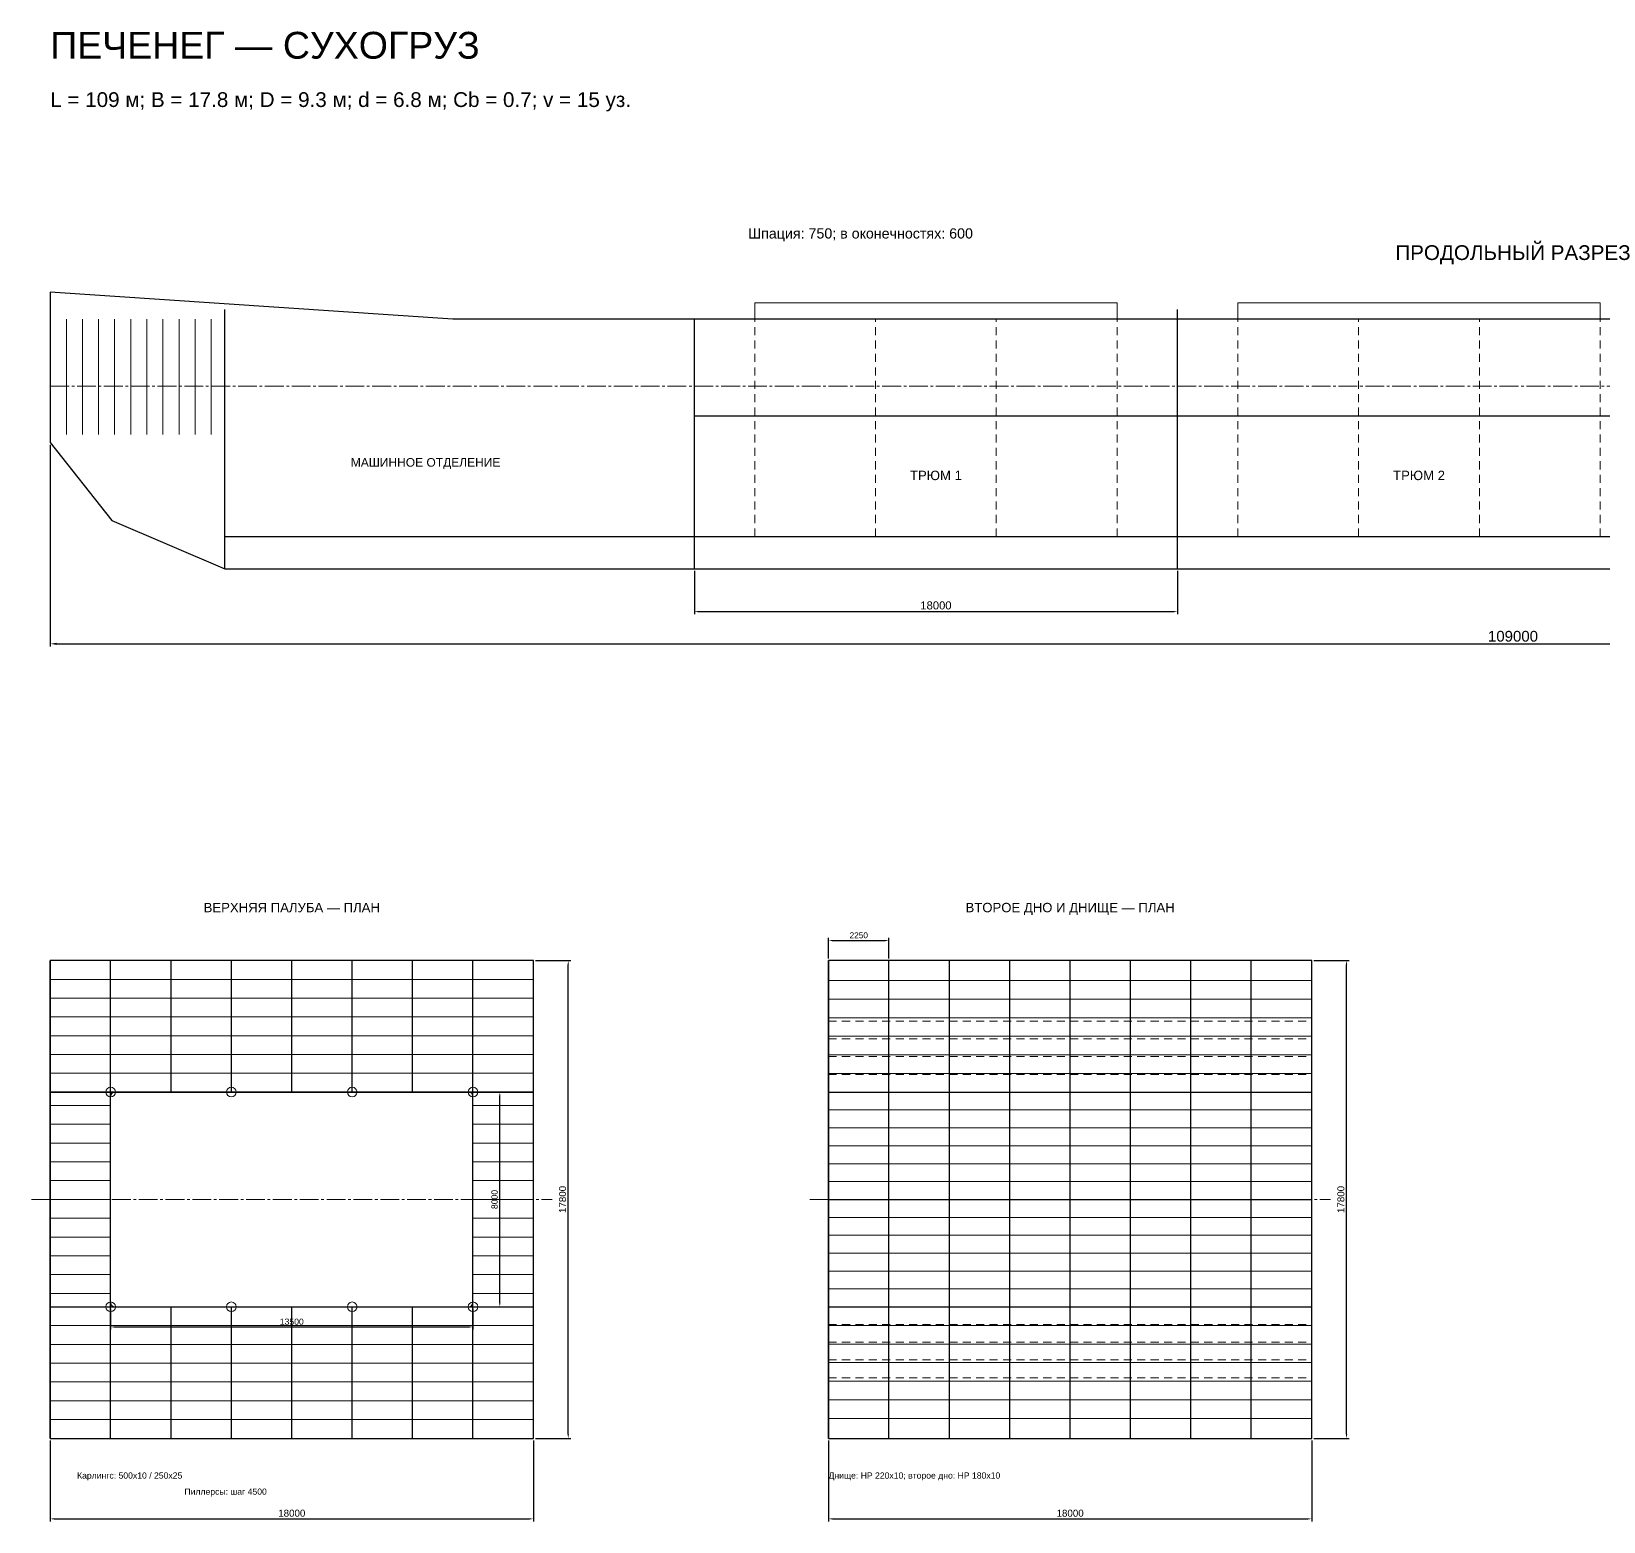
# Model space of a CAD drawing. Header units: millimetres. Extents: x -800 to 110364, y 12297 to 117015.
# Drawn here: x -700 to 57875, y 61500 to 117015 of the extents above; entities that cross this region are included whole.
import ezdxf
from ezdxf.enums import TextEntityAlignment as Align

# ---------------------------------------------------------------- set-up
doc = ezdxf.new("R2010")
doc.units = ezdxf.units.MM
doc.linetypes.add('AXIS', pattern=[1000, 700, -100, 100, -100])
doc.linetypes.add('HIDDEN_P', pattern=[500, 300, -200])
for name, color, linetype, lineweight in [('00_TITLE_TEXT', 7, 'Continuous', 13), ('01_PROFILE_AXIS', 30, 'AXIS', 13), ('01_PROFILE_DIM', 2, 'Continuous', 13), ('01_PROFILE_HIDDEN', 8, 'HIDDEN_P', 13), ('01_PROFILE_HULL', 4, 'Continuous', 30), ('01_PROFILE_STRONG', 5, 'Continuous', 30), ('01_PROFILE_STRUCT', 7, 'Continuous', 20), ('01_PROFILE_TEXT', 7, 'Continuous', 13), ('02_DECK_AXIS', 30, 'AXIS', 13), ('02_DECK_DIM', 2, 'Continuous', 13), ('02_DECK_HULL', 4, 'Continuous', 30), ('02_DECK_STRONG', 5, 'Continuous', 30), ('02_DECK_STRUCT', 7, 'Continuous', 20), ('02_DECK_TEXT', 7, 'Continuous', 13), ('03_BOTTOM_AXIS', 30, 'AXIS', 13), ('03_BOTTOM_DIM', 2, 'Continuous', 13), ('03_BOTTOM_HIDDEN', 8, 'HIDDEN_P', 13), ('03_BOTTOM_HULL', 4, 'Continuous', 30), ('03_BOTTOM_STRONG', 5, 'Continuous', 30), ('03_BOTTOM_STRUCT', 7, 'Continuous', 20), ('03_BOTTOM_TEXT', 7, 'Continuous', 13)]:
    doc.layers.add(name, color=color, linetype=linetype, lineweight=lineweight)
doc.styles.add('RU', font='arial.ttf')
doc.dimstyles.get("Standard").update_dxf_attribs({"dimtxt": 2.5, "dimasz": 2.5, "dimexe": 1.25, "dimexo": 0.625, "dimtad": 1, "dimtxsty": 'Standard', "dimcen": 2.5, "dimazin": 3, "dimtfac": 1, "dimtmove": 0, "dimatfit": 3, "dimarcsym": 0})

msp = doc.modelspace()

# ---------------------------------------------------------------- linework, layer by layer
at = {"layer": '01_PROFILE_AXIS'}
msp.add_line((0, 103800), (109000, 103800), dxfattribs=at)
at = {"layer": '01_PROFILE_HIDDEN'}
for p, q in [((26250, 98200), (26250, 106300)), ((30750, 98200), (30750, 106300)), ((35250, 98200), (35250, 106300)), ((39750, 98200), (39750, 106300)), ((44250, 98200), (44250, 106300)), ((48750, 98200), (48750, 106300)), ((53250, 98200), (53250, 106300)), ((57750, 98200), (57750, 106300)), ((26250, 102700), (39750, 102700)), ((44250, 102700), (57750, 102700))]:
    msp.add_line(p, q, dxfattribs=at)
at = {"layer": '01_PROFILE_HULL'}
for p, q in [((24000, 102700), (100000, 102700)), ((6500, 98200), (102000, 98200))]:
    msp.add_line(p, q, dxfattribs=at)
msp.add_lwpolyline([(0, 101700), (2300, 98800), (6500, 97000), (102000, 97000), (109000, 101800), (109000, 107500), (100000, 106300), (15000, 106300), (0, 107300)], close=True, dxfattribs=at)
at = {"layer": '01_PROFILE_STRONG'}
for p, q in [((6500, 97000), (6500, 106656)), ((42000, 97000), (42000, 106656)), ((24000, 97000), (24000, 106300))]:
    msp.add_line(p, q, dxfattribs=at)
at = {"layer": '01_PROFILE_STRUCT'}
for p, q in [((0, 102000), (0, 106300)), ((600, 102000), (600, 106300)), ((1200, 102000), (1200, 106300)), ((1800, 102000), (1800, 106300)), ((2400, 102000), (2400, 106300)), ((3000, 102000), (3000, 106300)), ((3600, 102000), (3600, 106300)), ((4200, 102000), (4200, 106300)), ((4800, 102000), (4800, 106300)), ((5400, 102000), (5400, 106300)), ((6000, 102000), (6000, 106300))]:
    msp.add_line(p, q, dxfattribs=at)
for points in [[(26250, 106300), (26250, 106900), (39750, 106900), (39750, 106300)], [(44250, 106300), (44250, 106900), (57750, 106900), (57750, 106300)]]:
    msp.add_lwpolyline(points, dxfattribs=at)
at = {"layer": '02_DECK_AXIS'}
for p, q in [((2000, 77500), (2500, 77500)), ((6500, 77500), (7000, 77500)), ((11000, 77500), (11500, 77500)), ((15500, 77500), (16000, 77500)), ((-700, 73500), (18700, 73500)), ((2000, 69500), (2500, 69500)), ((6500, 69500), (7000, 69500)), ((11000, 69500), (11500, 69500)), ((15500, 69500), (16000, 69500))]:
    msp.add_line(p, q, dxfattribs=at)
at = {"layer": '02_DECK_HULL'}
for p, q in [((2250, 69650), (2250, 77350)), ((2400, 77500), (15600, 77500)), ((15750, 69650), (15750, 77350)), ((2400, 69500), (15600, 69500))]:
    msp.add_line(p, q, dxfattribs=at)
msp.add_lwpolyline([(0, 64600), (18000, 64600), (18000, 82400), (0, 82400)], close=True, dxfattribs=at)
for centre, start, end in [((2400, 77350), 90, 180), ((15600, 77350), 0, 90), ((2400, 69650), 180, 270), ((15600, 69650), 270, 360)]:
    msp.add_arc(centre, 150, start, end, dxfattribs=at)
at = {"layer": '02_DECK_STRONG'}
for p, q in [((0, 64600), (0, 82400)), ((2250, 64600), (2250, 82400)), ((4500, 77500), (4500, 82400)), ((6750, 77500), (6750, 82400)), ((9000, 77500), (9000, 82400)), ((11250, 77500), (11250, 82400)), ((13500, 77500), (13500, 82400)), ((15750, 64600), (15750, 82400)), ((18000, 64600), (18000, 82400)), ((0, 77505), (18000, 77505)), ((0, 77500), (18000, 77500)), ((0, 77495), (18000, 77495)), ((0, 69505), (18000, 69505)), ((0, 69500), (18000, 69500)), ((0, 69495), (18000, 69495)), ((4500, 64600), (4500, 69500)), ((6750, 64600), (6750, 69500)), ((9000, 64600), (9000, 69500)), ((11250, 64600), (11250, 69500)), ((13500, 64600), (13500, 69500))]:
    msp.add_line(p, q, dxfattribs=at)
at = {"layer": '02_DECK_STRUCT'}
for p, q in [((0, 81700), (18000, 81700)), ((0, 81000), (18000, 81000)), ((0, 80300), (18000, 80300)), ((0, 79600), (18000, 79600)), ((0, 78900), (18000, 78900)), ((0, 78200), (18000, 78200)), ((0, 77000), (2250, 77000)), ((15750, 77000), (18000, 77000)), ((0, 76300), (2250, 76300)), ((15750, 76300), (18000, 76300)), ((0, 75600), (2250, 75600)), ((15750, 75600), (18000, 75600)), ((0, 74900), (2250, 74900)), ((15750, 74900), (18000, 74900)), ((0, 74200), (2250, 74200)), ((15750, 74200), (18000, 74200)), ((0, 73500), (2250, 73500)), ((15750, 73500), (18000, 73500)), ((0, 72800), (2250, 72800)), ((15750, 72800), (18000, 72800)), ((0, 72100), (2250, 72100)), ((15750, 72100), (18000, 72100)), ((0, 71400), (2250, 71400)), ((15750, 71400), (18000, 71400)), ((0, 70700), (2250, 70700)), ((15750, 70700), (18000, 70700)), ((0, 70000), (2250, 70000)), ((15750, 70000), (18000, 70000)), ((0, 68800), (18000, 68800)), ((0, 68100), (18000, 68100)), ((0, 67400), (18000, 67400)), ((0, 66700), (18000, 66700)), ((0, 66000), (18000, 66000)), ((0, 65300), (18000, 65300))]:
    msp.add_line(p, q, dxfattribs=at)
for centre in [(2250, 77500), (6750, 77500), (11250, 77500), (15750, 77500), (2250, 69500), (6750, 69500), (11250, 69500), (15750, 69500)]:
    msp.add_circle(centre, 180, dxfattribs=at)
at = {"layer": '03_BOTTOM_AXIS'}
msp.add_line((28300, 73500), (47700, 73500), dxfattribs=at)
at = {"layer": '03_BOTTOM_HIDDEN'}
for p, q in [((29000, 80140), (47000, 80140)), ((29000, 79480), (47000, 79480)), ((29000, 78820), (47000, 78820)), ((29000, 78160), (47000, 78160)), ((29000, 68840), (47000, 68840)), ((29000, 68180), (47000, 68180)), ((29000, 67520), (47000, 67520)), ((29000, 66860), (47000, 66860))]:
    msp.add_line(p, q, dxfattribs=at)
at = {"layer": '03_BOTTOM_HULL'}
msp.add_lwpolyline([(29000, 64600), (47000, 64600), (47000, 82400), (29000, 82400)], close=True, dxfattribs=at)
at = {"layer": '03_BOTTOM_STRONG'}
for p, q in [((29000, 64600), (29000, 82400)), ((31250, 64600), (31250, 82400)), ((33500, 64600), (33500, 82400)), ((35750, 64600), (35750, 82400)), ((38000, 64600), (38000, 82400)), ((40250, 64600), (40250, 82400)), ((42500, 64600), (42500, 82400)), ((44750, 64600), (44750, 82400)), ((47000, 64600), (47000, 82400)), ((29000, 77500), (47000, 77500)), ((29000, 73500), (47000, 73500)), ((29000, 69500), (47000, 69500))]:
    msp.add_line(p, q, dxfattribs=at)
at = {"layer": '03_BOTTOM_STRUCT'}
for p, q in [((29000, 81656.45), (47000, 81656.45)), ((29000, 80963.71), (47000, 80963.71)), ((29000, 80270.97), (47000, 80270.97)), ((29000, 79578.23), (47000, 79578.23)), ((29000, 78885.48), (47000, 78885.48)), ((29000, 78192.74), (47000, 78192.74)), ((29000, 76833.33), (47000, 76833.33)), ((29000, 76166.67), (47000, 76166.67)), ((29000, 75500), (47000, 75500)), ((29000, 74833.33), (47000, 74833.33)), ((29000, 74166.67), (47000, 74166.67)), ((29000, 72833.33), (47000, 72833.33)), ((29000, 72166.67), (47000, 72166.67)), ((29000, 71500), (47000, 71500)), ((29000, 70833.33), (47000, 70833.33)), ((29000, 70166.67), (47000, 70166.67)), ((29000, 68807.26), (47000, 68807.26)), ((29000, 68114.52), (47000, 68114.52)), ((29000, 67421.77), (47000, 67421.77)), ((29000, 66729.03), (47000, 66729.03)), ((29000, 66036.29), (47000, 66036.29)), ((29000, 65343.55), (47000, 65343.55))]:
    msp.add_line(p, q, dxfattribs=at)

# ---------------------------------------------------------------- texts
at = {"layer": '00_TITLE_TEXT', "style": 'RU'}
for s, height, p in [('ПЕЧЕНЕГ — СУХОГРУЗ', 1000, (0, 116000)), ('L = 109 м; B = 17.8 м; D = 9.3 м; d = 6.8 м; Cb = 0.7; v = 15 уз.', 550, (0, 114200))]:
    msp.add_text(s, height=height, dxfattribs=at).set_placement(p)
at = {"layer": '01_PROFILE_TEXT', "style": 'RU'}
for s, height, p in [('Шпация: 750; в оконечностях: 600', 380, (26000, 109300)), ('МАШИННОЕ ОТДЕЛЕНИЕ', 320, (11200, 100800))]:
    msp.add_text(s, height=height, dxfattribs=at).set_placement(p)
for s, height, p in [('ПРОДОЛЬНЫЙ РАЗРЕЗ', 550, (54500, 108500)), ('ТРЮМ 1', 350, (33000, 100300)), ('ТРЮМ 2', 350, (51000, 100300))]:
    msp.add_text(s, height=height, dxfattribs=at).set_placement(p, align=Align.CENTER)
at = {"layer": '02_DECK_TEXT', "style": 'RU'}
msp.add_text('ВЕРХНЯЯ ПАЛУБА — ПЛАН', height=350, dxfattribs=at).set_placement((9000, 84200), align=Align.CENTER)
for s, p in [('Карлингс: 500x10 / 250x25', (1000, 63100)), ('Пиллерсы: шаг 4500', (5000, 62500))]:
    msp.add_text(s, height=230, dxfattribs=at).set_placement(p)
at = {"layer": '03_BOTTOM_TEXT', "style": 'RU'}
msp.add_text('ВТОРОЕ ДНО И ДНИЩЕ — ПЛАН', height=350, dxfattribs=at).set_placement((38000, 84200), align=Align.CENTER)
msp.add_text('Днище: HP 220x10; второе дно: HP 180x10', height=230, dxfattribs=at).set_placement((29000, 63100))

# ---------------------------------------------------------------- dimensions: what is measured, and where the dimension line sits
at = {"layer": '01_PROFILE_DIM'}
for base, p1, p2, override in [((0, 94200), (0, 101700), (109000, 101800), {"dimtxt": 400, "dimasz": 240, "dimexe": 100, "dimexo": 80, "dimgap": 80, "dimtad": 1, "dimdec": 1, "dimzin": 8, "dimtxsty": 'RU', "dimclrd": 2, "dimclre": 2, "dimclrt": 7}), ((24000, 95400), (24000, 97000), (42000, 97000), {"dimtxt": 300, "dimasz": 180, "dimexe": 100, "dimexo": 80, "dimgap": 80, "dimtad": 1, "dimdec": 1, "dimzin": 8, "dimtxsty": 'RU', "dimclrd": 2, "dimclre": 2, "dimclrt": 7})]:
    msp.add_linear_dim(base=base, p1=p1, p2=p2, dimstyle='Standard', override=override, dxfattribs=at).render()
at = {"layer": '02_DECK_DIM'}
for base, p1, p2, override in [((19300, 64600), (18000, 64600), (18000, 82400), {"dimtxt": 260, "dimasz": 156, "dimexe": 100, "dimexo": 80, "dimgap": 80, "dimtad": 1, "dimdec": 1, "dimzin": 8, "dimtxsty": 'RU', "dimclrd": 2, "dimclre": 2, "dimclrt": 7}), ((16750, 69500), (15750, 69500), (15750, 77500), {"dimtxt": 230, "dimasz": 138, "dimexe": 100, "dimexo": 80, "dimgap": 80, "dimtad": 1, "dimdec": 1, "dimzin": 8, "dimtxsty": 'RU', "dimclrd": 2, "dimclre": 2, "dimclrt": 7})]:
    msp.add_linear_dim(base=base, p1=p1, p2=p2, angle=90, dimstyle='Standard', override=override, dxfattribs=at).render()
for base, p1, p2, override in [((2250, 68750), (2250, 69500), (15750, 69500), {"dimtxt": 230, "dimasz": 138, "dimexe": 100, "dimexo": 80, "dimgap": 80, "dimtad": 1, "dimdec": 1, "dimzin": 8, "dimtxsty": 'RU', "dimclrd": 2, "dimclre": 2, "dimclrt": 7}), ((0, 61600), (0, 64600), (18000, 64600), {"dimtxt": 260, "dimasz": 156, "dimexe": 100, "dimexo": 80, "dimgap": 80, "dimtad": 1, "dimdec": 1, "dimzin": 8, "dimtxsty": 'RU', "dimclrd": 2, "dimclre": 2, "dimclrt": 7})]:
    msp.add_linear_dim(base=base, p1=p1, p2=p2, dimstyle='Standard', override=override, dxfattribs=at).render()
at = {"layer": '03_BOTTOM_DIM'}
for base, p1, p2, override in [((29000, 83150), (29000, 82400), (31250, 82400), {"dimtxt": 220, "dimasz": 132, "dimexe": 100, "dimexo": 80, "dimgap": 80, "dimtad": 1, "dimdec": 1, "dimzin": 8, "dimtxsty": 'RU', "dimclrd": 2, "dimclre": 2, "dimclrt": 7}), ((29000, 61600), (29000, 64600), (47000, 64600), {"dimtxt": 260, "dimasz": 156, "dimexe": 100, "dimexo": 80, "dimgap": 80, "dimtad": 1, "dimdec": 1, "dimzin": 8, "dimtxsty": 'RU', "dimclrd": 2, "dimclre": 2, "dimclrt": 7})]:
    msp.add_linear_dim(base=base, p1=p1, p2=p2, dimstyle='Standard', override=override, dxfattribs=at).render()
msp.add_linear_dim(base=(48300, 64600), p1=(47000, 64600), p2=(47000, 82400), angle=90, dimstyle='Standard', override={"dimtxt": 260, "dimasz": 156, "dimexe": 100, "dimexo": 80, "dimgap": 80, "dimtad": 1, "dimdec": 1, "dimzin": 8, "dimtxsty": 'RU', "dimclrd": 2, "dimclre": 2, "dimclrt": 7}, dxfattribs=at).render()

doc.saveas('drawing.dxf')
